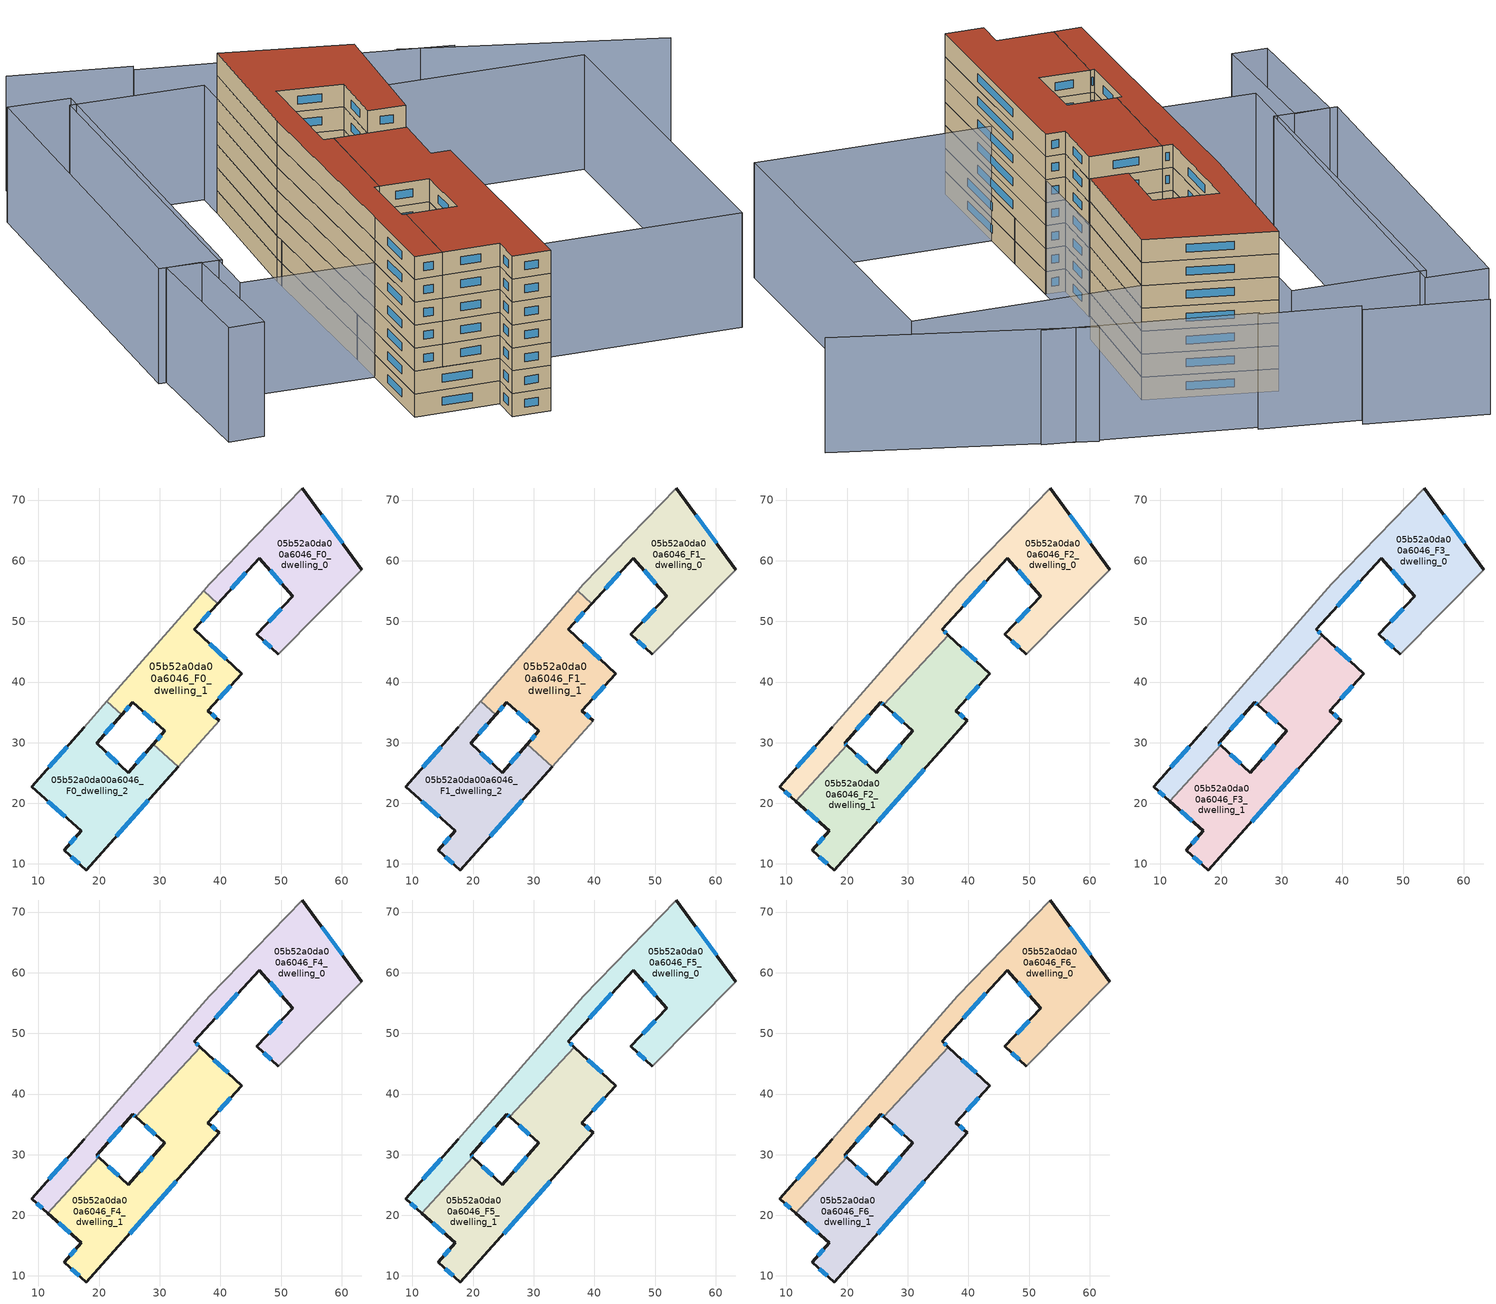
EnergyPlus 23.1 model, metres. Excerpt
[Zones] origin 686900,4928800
05b52a0da00a6046_F0_dwelling_0
 floor ground (EU_floor_Construction): 53.53,71.99 63.33,58.49 49.55,44.54 46.02,47.89 51.97,54.14 46.38,60.44 39.53,52.91 37.24,55.01 38.19,56.09 z0
 wall outside (EU_wall_Construction): 39.53,52.91 46.38,60.44 51.97,54.14 46.02,47.89 49.55,44.54 / 63.33,58.49 53.53,71.99 z0:3
 wall adiabatic (EU_wall_Construction): 53.53,71.99 38.19,56.09 37.24,55.01 / 49.55,44.54 63.33,58.49 z0:3
 wall to 05b52a0da00a6046_F0_dwelling_1 (EU_wall_Construction): 37.24,55.01 39.53,52.91 z0:3
 window (EU_Window_Construction): 41.76,55.36 44.15,57.99 / 60.14,62.88 56.71,67.6 / 47.17,46.8 48.4,45.63 / 50.03,52.11 47.95,49.93 / 48.2,58.4 50.15,56.19 z0.98:2.02
05b52a0da00a6046_F0_dwelling_1
 floor ground (EU_floor_Construction): 39.53,52.91 35.67,48.66 43.57,41.4 37.94,35.28 39.81,33.58 33.06,26.01 28.96,29.77 30.85,31.92 25.58,36.68 23.71,34.58 21.3,36.8 37.24,55.01 z0
 wall outside (EU_wall_Construction): 39.81,33.58 37.94,35.28 43.57,41.4 35.67,48.66 39.53,52.91 / 23.71,34.58 25.58,36.68 30.85,31.92 28.96,29.77 z0:3
 wall adiabatic (EU_wall_Construction): 33.06,26.01 39.81,33.58 / 37.24,55.01 21.3,36.8 z0:3
 wall to 05b52a0da00a6046_F0_dwelling_2 (EU_wall_Construction): 28.96,29.77 33.06,26.01 / 21.3,36.8 23.71,34.58 z0:3
 window (EU_Window_Construction): 39.2,34.14 38.55,34.73 / 30.23,31.22 29.57,30.47 / 27.29,35.14 29.13,33.47 / 24.32,35.27 24.97,36 / 36.92,50.05 38.27,51.53 / 41,43.77 38.24,46.3 / 39.77,37.27 41.74,39.41 z0.98:2.02
05b52a0da00a6046_F0_dwelling_2
 floor ground (EU_floor_Construction): 28.96,29.77 33.06,26.01 17.92,9 14.24,12.29 17.05,15.45 8.89,22.71 17.56,32.54 21.3,36.8 23.71,34.58 19.58,29.92 24.83,25.05 z0
 wall outside (EU_wall_Construction): 17.56,32.54 8.89,22.71 17.05,15.45 14.24,12.29 17.92,9 33.06,26.01 / 28.96,29.77 24.83,25.05 19.58,29.92 23.71,34.58 z0:3
 wall adiabatic (EU_wall_Construction): 21.3,36.8 17.56,32.54 z0:3
 window (EU_Window_Construction): 11.54,20.35 14.39,17.81 / 14.74,29.34 11.71,25.91 / 20.92,31.44 22.37,33.07 / 23.12,26.64 21.29,28.34 / 27.62,28.24 26.17,26.59 / 22.84,14.53 28.14,20.48 / 15.43,11.22 16.72,10.07 / 16.13,14.42 15.15,13.31 z0.98:2.02
05b52a0da00a6046_F1_dwelling_0
 floor to 05b52a0da00a6046_F0_dwelling_0 (EU_floor_Construction): 53.53,71.99 63.33,58.49 49.55,44.54 46.02,47.89 51.97,54.14 46.38,60.44 39.53,52.91 37.24,55.01 38.19,56.09 z3
 wall outside (EU_wall_Construction): 39.53,52.91 46.38,60.44 51.97,54.14 46.02,47.89 49.55,44.54 / 63.33,58.49 53.53,71.99 z3:6
 wall adiabatic (EU_wall_Construction): 53.53,71.99 38.19,56.09 37.24,55.01 / 49.55,44.54 63.33,58.49 z3:6
 wall to 05b52a0da00a6046_F1_dwelling_1 (EU_wall_Construction): 37.24,55.01 39.53,52.91 z3:6
 window (EU_Window_Construction): 41.76,55.36 44.15,57.99 / 60.14,62.88 56.71,67.6 / 47.17,46.8 48.4,45.63 / 50.03,52.11 47.95,49.93 / 48.2,58.4 50.15,56.19 z3.98:5.02
05b52a0da00a6046_F1_dwelling_1
 floor to 05b52a0da00a6046_F0_dwelling_1 (EU_floor_Construction): 39.53,52.91 35.67,48.66 43.57,41.4 37.94,35.28 39.81,33.58 33.06,26.01 28.96,29.77 30.85,31.92 25.58,36.68 23.71,34.58 21.3,36.8 37.24,55.01 z3
 wall outside (EU_wall_Construction): 39.81,33.58 37.94,35.28 43.57,41.4 35.67,48.66 39.53,52.91 / 23.71,34.58 25.58,36.68 30.85,31.92 28.96,29.77 z3:6
 wall adiabatic (EU_wall_Construction): 33.06,26.01 39.81,33.58 / 37.24,55.01 21.3,36.8 z3:6
 wall to 05b52a0da00a6046_F1_dwelling_2 (EU_wall_Construction): 28.96,29.77 33.06,26.01 / 21.3,36.8 23.71,34.58 z3:6
 window (EU_Window_Construction): 39.2,34.14 38.55,34.73 / 30.23,31.22 29.57,30.47 / 27.29,35.14 29.13,33.47 / 24.32,35.27 24.97,36 / 36.92,50.05 38.27,51.53 / 41,43.77 38.24,46.3 / 39.77,37.27 41.74,39.41 z3.98:5.02
05b52a0da00a6046_F1_dwelling_2
 floor to 05b52a0da00a6046_F0_dwelling_2 (EU_floor_Construction): 28.96,29.77 33.06,26.01 17.92,9 14.24,12.29 17.05,15.45 8.89,22.71 17.56,32.54 21.3,36.8 23.71,34.58 19.58,29.92 24.83,25.05 z3
 wall outside (EU_wall_Construction): 17.56,32.54 8.89,22.71 17.05,15.45 14.24,12.29 17.92,9 33.06,26.01 / 28.96,29.77 24.83,25.05 19.58,29.92 23.71,34.58 z3:6
 wall adiabatic (EU_wall_Construction): 21.3,36.8 17.56,32.54 z3:6
 window (EU_Window_Construction): 11.54,20.35 14.39,17.81 / 14.74,29.34 11.71,25.91 / 20.92,31.44 22.37,33.07 / 23.12,26.64 21.29,28.34 / 27.62,28.24 26.17,26.59 / 22.84,14.53 28.14,20.48 / 15.43,11.22 16.72,10.07 / 16.13,14.42 15.15,13.31 z3.98:5.02
05b52a0da00a6046_F2_dwelling_0
 floor to 05b52a0da00a6046_F1_dwelling_0 (EU_floor_Construction): 53.53,71.99 63.33,58.49 49.55,44.54 46.02,47.89 51.97,54.14 46.38,60.44 39.53,52.91 37.24,55.01 38.19,56.09 z6
 floor to 05b52a0da00a6046_F1_dwelling_1 (EU_floor_Construction): 39.53,52.91 35.67,48.66 36.66,47.75 26.08,36.23 25.58,36.68 23.71,34.58 21.3,36.8 37.24,55.01 z6
 floor to 05b52a0da00a6046_F1_dwelling_2 (EU_floor_Construction): 23.71,34.58 19.58,29.92 19.97,29.56 11.53,20.36 8.89,22.71 17.56,32.54 21.3,36.8 z6
 wall outside (EU_wall_Construction): 19.97,29.56 19.58,29.92 25.58,36.68 26.08,36.23 / 17.56,32.54 8.89,22.71 11.53,20.36 / 63.33,58.49 53.53,71.99 / 36.66,47.75 35.67,48.66 46.38,60.44 51.97,54.14 46.02,47.89 49.55,44.54 z6:9
 wall adiabatic (EU_wall_Construction): 53.53,71.99 38.19,56.09 17.56,32.54 / 49.55,44.54 63.33,58.49 z6:9
 wall to 05b52a0da00a6046_F2_dwelling_1 (EU_wall_Construction): 11.53,20.36 19.97,29.56 / 26.08,36.23 36.66,47.75 z6:9
 window (EU_Window_Construction): 25.74,36.54 25.92,36.38 / 21.53,32.12 23.63,34.49 / 19.84,29.68 19.7,29.81 / 9.75,21.95 10.67,21.13 / 14.74,29.34 11.71,25.91 / 60.14,62.88 56.71,67.6 / 47.17,46.8 48.4,45.63 / 50.03,52.11 47.95,49.93 / 48.2,58.4 50.15,56.19 / 39.15,52.49 42.9,56.61 / 36.34,48.05 35.99,48.37 z6.98:8.02
05b52a0da00a6046_F2_dwelling_1
 floor to 05b52a0da00a6046_F1_dwelling_1 (EU_floor_Construction): 43.57,41.4 37.94,35.28 39.81,33.58 33.06,26.01 28.96,29.77 30.85,31.92 26.08,36.23 36.66,47.75 z6
 floor to 05b52a0da00a6046_F1_dwelling_2 (EU_floor_Construction): 33.06,26.01 17.92,9 14.24,12.29 17.05,15.45 11.53,20.36 19.97,29.56 24.83,25.05 28.96,29.77 z6
 wall outside (EU_wall_Construction): 11.53,20.36 17.05,15.45 14.24,12.29 17.92,9 39.81,33.58 37.94,35.28 43.57,41.4 36.66,47.75 / 26.08,36.23 30.85,31.92 24.83,25.05 19.97,29.56 z6:9
 window (EU_Window_Construction): 25.04,17 32.69,25.59 / 15.43,11.22 16.72,10.07 / 16.13,14.42 15.15,13.31 / 13.32,18.76 15.25,17.04 / 23.25,26.52 21.55,28.1 / 28.89,29.69 26.79,27.29 / 27.63,34.83 29.3,33.32 / 41.32,43.47 38.91,45.69 / 39.77,37.27 41.74,39.41 / 39.2,34.14 38.55,34.73 z6.98:8.02
05b52a0da00a6046_F3_dwelling_0
 floor to 05b52a0da00a6046_F2_dwelling_0 (EU_floor_Construction): 53.53,71.99 63.33,58.49 49.55,44.54 46.02,47.89 51.97,54.14 46.38,60.44 35.67,48.66 36.66,47.75 26.08,36.23 25.58,36.68 19.58,29.92 19.97,29.56 11.53,20.36 8.89,22.71 17.56,32.54 38.19,56.09 z9
 wall outside (EU_wall_Construction): 19.97,29.56 19.58,29.92 25.58,36.68 26.08,36.23 / 17.56,32.54 8.89,22.71 11.53,20.36 / 63.33,58.49 53.53,71.99 / 36.66,47.75 35.67,48.66 46.38,60.44 51.97,54.14 46.02,47.89 49.55,44.54 z9:12
 wall adiabatic (EU_wall_Construction): 53.53,71.99 38.19,56.09 17.56,32.54 / 49.55,44.54 63.33,58.49 z9:12
 wall to 05b52a0da00a6046_F3_dwelling_1 (EU_wall_Construction): 11.53,20.36 19.97,29.56 / 26.08,36.23 36.66,47.75 z9:12
 window (EU_Window_Construction): 25.74,36.54 25.92,36.38 / 21.53,32.12 23.63,34.49 / 19.84,29.68 19.7,29.81 / 9.75,21.95 10.67,21.13 / 14.74,29.34 11.71,25.91 / 60.14,62.88 56.71,67.6 / 47.17,46.8 48.4,45.63 / 50.03,52.11 47.95,49.93 / 48.2,58.4 50.15,56.19 / 39.15,52.49 42.9,56.61 / 36.34,48.05 35.99,48.37 z9.98:11.02
05b52a0da00a6046_F3_dwelling_1
 floor to 05b52a0da00a6046_F2_dwelling_1 (EU_floor_Construction): 43.57,41.4 37.94,35.28 39.81,33.58 17.92,9 14.24,12.29 17.05,15.45 11.53,20.36 19.97,29.56 24.83,25.05 30.85,31.92 26.08,36.23 36.66,47.75 z9
 wall outside (EU_wall_Construction): 11.53,20.36 17.05,15.45 14.24,12.29 17.92,9 39.81,33.58 37.94,35.28 43.57,41.4 36.66,47.75 / 26.08,36.23 30.85,31.92 24.83,25.05 19.97,29.56 z9:12
 window (EU_Window_Construction): 25.04,17 32.69,25.59 / 15.43,11.22 16.72,10.07 / 16.13,14.42 15.15,13.31 / 13.32,18.76 15.25,17.04 / 23.25,26.52 21.55,28.1 / 28.89,29.69 26.79,27.29 / 27.63,34.83 29.3,33.32 / 41.32,43.47 38.91,45.69 / 39.77,37.27 41.74,39.41 / 39.2,34.14 38.55,34.73 z9.98:11.02
05b52a0da00a6046_F4_dwelling_0
 floor to 05b52a0da00a6046_F3_dwelling_0 (EU_floor_Construction): 53.53,71.99 63.33,58.49 49.55,44.54 46.02,47.89 51.97,54.14 46.38,60.44 35.67,48.66 36.66,47.75 26.08,36.23 25.58,36.68 19.58,29.92 19.97,29.56 11.53,20.36 8.89,22.71 17.56,32.54 38.19,56.09 z12
 wall outside (EU_wall_Construction): 19.97,29.56 19.58,29.92 25.58,36.68 26.08,36.23 / 17.56,32.54 8.89,22.71 11.53,20.36 / 63.33,58.49 53.53,71.99 / 36.66,47.75 35.67,48.66 46.38,60.44 51.97,54.14 46.02,47.89 49.55,44.54 z12:15
 wall adiabatic (EU_wall_Construction): 53.53,71.99 38.19,56.09 17.56,32.54 / 49.55,44.54 63.33,58.49 z12:15
 wall to 05b52a0da00a6046_F4_dwelling_1 (EU_wall_Construction): 11.53,20.36 19.97,29.56 / 26.08,36.23 36.66,47.75 z12:15
 window (EU_Window_Construction): 25.74,36.54 25.92,36.38 / 21.53,32.12 23.63,34.49 / 19.84,29.68 19.7,29.81 / 9.75,21.95 10.67,21.13 / 14.74,29.34 11.71,25.91 / 60.14,62.88 56.71,67.6 / 47.17,46.8 48.4,45.63 / 50.03,52.11 47.95,49.93 / 48.2,58.4 50.15,56.19 / 39.15,52.49 42.9,56.61 / 36.34,48.05 35.99,48.37 z12.98:14.02
05b52a0da00a6046_F4_dwelling_1
 floor to 05b52a0da00a6046_F3_dwelling_1 (EU_floor_Construction): 43.57,41.4 37.94,35.28 39.81,33.58 17.92,9 14.24,12.29 17.05,15.45 11.53,20.36 19.97,29.56 24.83,25.05 30.85,31.92 26.08,36.23 36.66,47.75 z12
 wall outside (EU_wall_Construction): 11.53,20.36 17.05,15.45 14.24,12.29 17.92,9 39.81,33.58 37.94,35.28 43.57,41.4 36.66,47.75 / 26.08,36.23 30.85,31.92 24.83,25.05 19.97,29.56 z12:15
 window (EU_Window_Construction): 25.04,17 32.69,25.59 / 15.43,11.22 16.72,10.07 / 16.13,14.42 15.15,13.31 / 13.32,18.76 15.25,17.04 / 23.25,26.52 21.55,28.1 / 28.89,29.69 26.79,27.29 / 27.63,34.83 29.3,33.32 / 41.32,43.47 38.91,45.69 / 39.77,37.27 41.74,39.41 / 39.2,34.14 38.55,34.73 z12.98:14.02
05b52a0da00a6046_F5_dwelling_0
 floor to 05b52a0da00a6046_F4_dwelling_0 (EU_floor_Construction): 53.53,71.99 63.33,58.49 49.55,44.54 46.02,47.89 51.97,54.14 46.38,60.44 35.67,48.66 36.66,47.75 26.08,36.23 25.58,36.68 19.58,29.92 19.97,29.56 11.53,20.36 8.89,22.71 17.56,32.54 38.19,56.09 z15
 wall outside (EU_wall_Construction): 19.97,29.56 19.58,29.92 25.58,36.68 26.08,36.23 / 17.56,32.54 8.89,22.71 11.53,20.36 / 63.33,58.49 53.53,71.99 / 36.66,47.75 35.67,48.66 46.38,60.44 51.97,54.14 46.02,47.89 49.55,44.54 z15:18
 wall adiabatic (EU_wall_Construction): 53.53,71.99 38.19,56.09 17.56,32.54 / 49.55,44.54 63.33,58.49 z15:18
 wall to 05b52a0da00a6046_F5_dwelling_1 (EU_wall_Construction): 11.53,20.36 19.97,29.56 / 26.08,36.23 36.66,47.75 z15:18
 window (EU_Window_Construction): 25.74,36.54 25.92,36.38 / 21.53,32.12 23.63,34.49 / 19.84,29.68 19.7,29.81 / 9.75,21.95 10.67,21.13 / 14.74,29.34 11.71,25.91 / 60.14,62.88 56.71,67.6 / 47.17,46.8 48.4,45.63 / 50.03,52.11 47.95,49.93 / 48.2,58.4 50.15,56.19 / 39.15,52.49 42.9,56.61 / 36.34,48.05 35.99,48.37 z15.98:17.02
05b52a0da00a6046_F5_dwelling_1
 floor to 05b52a0da00a6046_F4_dwelling_1 (EU_floor_Construction): 43.57,41.4 37.94,35.28 39.81,33.58 17.92,9 14.24,12.29 17.05,15.45 11.53,20.36 19.97,29.56 24.83,25.05 30.85,31.92 26.08,36.23 36.66,47.75 z15
 wall outside (EU_wall_Construction): 11.53,20.36 17.05,15.45 14.24,12.29 17.92,9 39.81,33.58 37.94,35.28 43.57,41.4 36.66,47.75 / 26.08,36.23 30.85,31.92 24.83,25.05 19.97,29.56 z15:18
 window (EU_Window_Construction): 25.04,17 32.69,25.59 / 15.43,11.22 16.72,10.07 / 16.13,14.42 15.15,13.31 / 13.32,18.76 15.25,17.04 / 23.25,26.52 21.55,28.1 / 28.89,29.69 26.79,27.29 / 27.63,34.83 29.3,33.32 / 41.32,43.47 38.91,45.69 / 39.77,37.27 41.74,39.41 / 39.2,34.14 38.55,34.73 z15.98:17.02
05b52a0da00a6046_F6_dwelling_0
 floor to 05b52a0da00a6046_F5_dwelling_0 (EU_floor_Construction): 53.53,71.99 63.33,58.49 49.55,44.54 46.02,47.89 51.97,54.14 46.38,60.44 35.67,48.66 36.66,47.75 26.08,36.23 25.58,36.68 19.58,29.92 19.97,29.56 11.53,20.36 8.89,22.71 17.56,32.54 38.19,56.09 z18
 wall outside (EU_wall_Construction): 19.97,29.56 19.58,29.92 25.58,36.68 26.08,36.23 / 17.56,32.54 8.89,22.71 11.53,20.36 / 63.33,58.49 53.53,71.99 / 36.66,47.75 35.67,48.66 46.38,60.44 51.97,54.14 46.02,47.89 49.55,44.54 z18:21
 wall adiabatic (EU_wall_Construction): 53.53,71.99 38.19,56.09 17.56,32.54 / 49.55,44.54 63.33,58.49 z18:21
 wall to 05b52a0da00a6046_F6_dwelling_1 (EU_wall_Construction): 11.53,20.36 19.97,29.56 / 26.08,36.23 36.66,47.75 z18:21
 window (EU_Window_Construction): 25.74,36.54 25.92,36.38 / 21.53,32.12 23.63,34.49 / 19.84,29.68 19.7,29.81 / 9.75,21.95 10.67,21.13 / 14.74,29.34 11.71,25.91 / 60.14,62.88 56.71,67.6 / 47.17,46.8 48.4,45.63 / 50.03,52.11 47.95,49.93 / 48.2,58.4 50.15,56.19 / 39.15,52.49 42.9,56.61 / 36.34,48.05 35.99,48.37 z18.98:20.02
 roof outside (EU_roof_Construction): 49.55,44.54 63.33,58.49 53.53,71.99 38.19,56.09 17.56,32.54 8.89,22.71 11.53,20.36 19.97,29.56 19.58,29.92 25.58,36.68 26.08,36.23 36.66,47.75 35.67,48.66 46.38,60.44 51.97,54.14 46.02,47.89 z21
05b52a0da00a6046_F6_dwelling_1
 floor to 05b52a0da00a6046_F5_dwelling_1 (EU_floor_Construction): 43.57,41.4 37.94,35.28 39.81,33.58 17.92,9 14.24,12.29 17.05,15.45 11.53,20.36 19.97,29.56 24.83,25.05 30.85,31.92 26.08,36.23 36.66,47.75 z18
 wall outside (EU_wall_Construction): 11.53,20.36 17.05,15.45 14.24,12.29 17.92,9 39.81,33.58 37.94,35.28 43.57,41.4 36.66,47.75 / 26.08,36.23 30.85,31.92 24.83,25.05 19.97,29.56 z18:21
 window (EU_Window_Construction): 25.04,17 32.69,25.59 / 15.43,11.22 16.72,10.07 / 16.13,14.42 15.15,13.31 / 13.32,18.76 15.25,17.04 / 23.25,26.52 21.55,28.1 / 28.89,29.69 26.79,27.29 / 27.63,34.83 29.3,33.32 / 41.32,43.47 38.91,45.69 / 39.77,37.27 41.74,39.41 / 39.2,34.14 38.55,34.73 z18.98:20.02
 roof outside (EU_roof_Construction): 24.83,25.05 19.97,29.56 11.53,20.36 17.05,15.45 14.24,12.29 17.92,9 39.81,33.58 37.94,35.28 43.57,41.4 36.66,47.75 26.08,36.23 30.85,31.92 z21
shading: 94.79,31.72 76.81,59.54 / 80.97,53.86 64.34,74.82 / 64.88,74.93 56.93,84.87 / 57.89,85.52 48.21,97.77 / 28.08,20.42 62.56,59.17 / 62.56,59.17 85.54,38.73 / 85.54,38.73 51.06,-0.03 / 51.06,-0.03 28.08,20.42 / -4.59,36.23 -8.06,39.21 / -8.06,39.21 4.78,54.18 / 4.78,54.18 8.26,51.2 / 8.26,51.2 -4.59,36.23 / 56.52,75.28 17.56,32.54 / 17.56,32.54 4.78,44.19 / 4.78,44.19 43.74,86.93 / 43.74,86.93 56.52,75.28 / 4.07,54.84 39.79,93.35 / 39.79,93.35 45.76,87.81 / 45.76,87.81 10.04,49.3 / 10.04,49.3 4.07,54.84 z0:15
[Building]
EU S2 Campaign: North Axis=0; Terrain=City; Solar Distribution=FullExterior
[Site:Location]
Bologna: Latitude=44.5; Longitude=11.25; Time Zone=1; Elevation=37
[SizingPeriod:WeatherFileDays]
AnnualSizingPeriod: Begin Month=1; Begin Day of Month=1; End Month=12; End Day of Month=31; Day of Week for Start Day=Monday; Use Weather File Daylight Saving Period=No; Use Weather File Rain and Snow Indicators=No
[MATERIAL]
EU_InternalMass_Material: Roughness=MediumRough; Thickness=0.1; Conductivity=1; Density=1800; Specific Heat=900; Thermal Absorptance=0.9; Solar Absorptance=0.7; Visible Absorptance=0.7
[MATERIAL:NOMASS] Roughness=MediumRough; Thermal Absorptance=0.9; Solar Absorptance=0.7; Visible Absorptance=0.7
Name | Thermal Resistance
EU_wall_NoMass | 0.905828
EU_roof_NoMass | 0.37593
EU_floor_NoMass | 0.67114
[WINDOWMATERIAL:SIMPLEGLAZINGSYSTEM]
EU_Window_SimpleGlazing: UFactor=4.52486; Solar Heat Gain Coefficient=0.85; Visible Transmittance=0.85
[CONSTRUCTION]
EU_wall_Construction: EU_wall_NoMass
EU_roof_Construction: EU_roof_NoMass
EU_floor_Construction: EU_floor_NoMass
EU_InternalMass_Construction: EU_InternalMass_Material
EU_Window_Construction: EU_Window_SimpleGlazing
[ZONE] Type=1; Multiplier=1; Ceiling Height=autocalculate; Floor Area=autocalculate; Part of Total Floor Area=Yes
Name | Volume
05b52a0da00a6046_F0_dwelling_0 | 818.906
05b52a0da00a6046_F1_dwelling_0 | 818.908
05b52a0da00a6046_F2_dwelling_0 | 1292.81
05b52a0da00a6046_F3_dwelling_0; 05b52a0da00a6046_F4_dwelling_0; 05b52a0da00a6046_F5_dwelling_0; 05b52a0da00a6046_F6_dwelling_0 | 1292.82
05b52a0da00a6046_F0_dwelling_1 | 818.916
05b52a0da00a6046_F1_dwelling_1 | 818.915
05b52a0da00a6046_F2_dwelling_1 | 1163.86
05b52a0da00a6046_F3_dwelling_1; 05b52a0da00a6046_F4_dwelling_1; 05b52a0da00a6046_F5_dwelling_1; 05b52a0da00a6046_F6_dwelling_1 | 1163.89
05b52a0da00a6046_F0_dwelling_2 | 818.883
05b52a0da00a6046_F1_dwelling_2 | 818.881
[INTERNALMASS] Construction=EU_InternalMass_Construction
Name | Zone or ZoneList | Surface Area
05b52a0da00a6046_F0_dwelling_0_EU_InternalMass | 05b52a0da00a6046_F0_dwelling_0 | 272.969
05b52a0da00a6046_F0_dwelling_1_EU_InternalMass | 05b52a0da00a6046_F0_dwelling_1 | 272.972
05b52a0da00a6046_F0_dwelling_2_EU_InternalMass | 05b52a0da00a6046_F0_dwelling_2 | 272.961
05b52a0da00a6046_F1_dwelling_0_EU_InternalMass | 05b52a0da00a6046_F1_dwelling_0 | 272.969
05b52a0da00a6046_F1_dwelling_1_EU_InternalMass | 05b52a0da00a6046_F1_dwelling_1 | 272.972
05b52a0da00a6046_F1_dwelling_2_EU_InternalMass | 05b52a0da00a6046_F1_dwelling_2 | 272.961
05b52a0da00a6046_F2_dwelling_0_EU_InternalMass | 05b52a0da00a6046_F2_dwelling_0 | 430.938
05b52a0da00a6046_F2_dwelling_1_EU_InternalMass | 05b52a0da00a6046_F2_dwelling_1 | 387.965
05b52a0da00a6046_F3_dwelling_0_EU_InternalMass | 05b52a0da00a6046_F3_dwelling_0 | 430.938
05b52a0da00a6046_F3_dwelling_1_EU_InternalMass | 05b52a0da00a6046_F3_dwelling_1 | 387.965
05b52a0da00a6046_F4_dwelling_0_EU_InternalMass | 05b52a0da00a6046_F4_dwelling_0 | 430.938
05b52a0da00a6046_F4_dwelling_1_EU_InternalMass | 05b52a0da00a6046_F4_dwelling_1 | 387.965
05b52a0da00a6046_F5_dwelling_0_EU_InternalMass | 05b52a0da00a6046_F5_dwelling_0 | 430.938
05b52a0da00a6046_F5_dwelling_1_EU_InternalMass | 05b52a0da00a6046_F5_dwelling_1 | 387.965
05b52a0da00a6046_F6_dwelling_0_EU_InternalMass | 05b52a0da00a6046_F6_dwelling_0 | 430.938
05b52a0da00a6046_F6_dwelling_1_EU_InternalMass | 05b52a0da00a6046_F6_dwelling_1 | 387.965
[OTHEREQUIPMENT] Fuel Type=Electricity; Design Level Calculation Method=Watts/Area; Power per Zone Floor Area=1; Fraction Latent=0; Fraction Radiant=0; Fraction Lost=0; Carbon Dioxide Generation Rate=0; EndUse Subcategory=EU_Step8_InternalGains
Name | Zone or ZoneList or Space or SpaceList | Schedule
EU_Step8_InternalGain_05b52a0da00a6046_F0_dwelling_0_f000 | 05b52a0da00a6046_F0_dwelling_0 | EU_Step8_GainSchedule_05b52a0da00a6046_F0_dwelling_0_f000
EU_Step8_InternalGain_05b52a0da00a6046_F0_dwelling_1_f000 | 05b52a0da00a6046_F0_dwelling_1 | EU_Step8_GainSchedule_05b52a0da00a6046_F0_dwelling_1_f000
EU_Step8_InternalGain_05b52a0da00a6046_F0_dwelling_2_f000 | 05b52a0da00a6046_F0_dwelling_2 | EU_Step8_GainSchedule_05b52a0da00a6046_F0_dwelling_2_f000
EU_Step8_InternalGain_05b52a0da00a6046_F1_dwelling_0_f000 | 05b52a0da00a6046_F1_dwelling_0 | EU_Step8_GainSchedule_05b52a0da00a6046_F1_dwelling_0_f000
EU_Step8_InternalGain_05b52a0da00a6046_F1_dwelling_1_f000 | 05b52a0da00a6046_F1_dwelling_1 | EU_Step8_GainSchedule_05b52a0da00a6046_F1_dwelling_1_f000
EU_Step8_InternalGain_05b52a0da00a6046_F1_dwelling_2_f000 | 05b52a0da00a6046_F1_dwelling_2 | EU_Step8_GainSchedule_05b52a0da00a6046_F1_dwelling_2_f000
EU_Step8_InternalGain_05b52a0da00a6046_F2_dwelling_0_f000 | 05b52a0da00a6046_F2_dwelling_0 | EU_Step8_GainSchedule_05b52a0da00a6046_F2_dwelling_0_f000
EU_Step8_InternalGain_05b52a0da00a6046_F2_dwelling_1_f000 | 05b52a0da00a6046_F2_dwelling_1 | EU_Step8_GainSchedule_05b52a0da00a6046_F2_dwelling_1_f000
EU_Step8_InternalGain_05b52a0da00a6046_F3_dwelling_0_f000 | 05b52a0da00a6046_F3_dwelling_0 | EU_Step8_GainSchedule_05b52a0da00a6046_F3_dwelling_0_f000
EU_Step8_InternalGain_05b52a0da00a6046_F3_dwelling_1_f000 | 05b52a0da00a6046_F3_dwelling_1 | EU_Step8_GainSchedule_05b52a0da00a6046_F3_dwelling_1_f000
EU_Step8_InternalGain_05b52a0da00a6046_F4_dwelling_0_f000 | 05b52a0da00a6046_F4_dwelling_0 | EU_Step8_GainSchedule_05b52a0da00a6046_F4_dwelling_0_f000
EU_Step8_InternalGain_05b52a0da00a6046_F4_dwelling_1_f000 | 05b52a0da00a6046_F4_dwelling_1 | EU_Step8_GainSchedule_05b52a0da00a6046_F4_dwelling_1_f000
EU_Step8_InternalGain_05b52a0da00a6046_F5_dwelling_0_f000 | 05b52a0da00a6046_F5_dwelling_0 | EU_Step8_GainSchedule_05b52a0da00a6046_F5_dwelling_0_f000
EU_Step8_InternalGain_05b52a0da00a6046_F5_dwelling_1_f000 | 05b52a0da00a6046_F5_dwelling_1 | EU_Step8_GainSchedule_05b52a0da00a6046_F5_dwelling_1_f000
EU_Step8_InternalGain_05b52a0da00a6046_F6_dwelling_0_f000 | 05b52a0da00a6046_F6_dwelling_0 | EU_Step8_GainSchedule_05b52a0da00a6046_F6_dwelling_0_f000
EU_Step8_InternalGain_05b52a0da00a6046_F6_dwelling_1_f000 | 05b52a0da00a6046_F6_dwelling_1 | EU_Step8_GainSchedule_05b52a0da00a6046_F6_dwelling_1_f000
[ZONEVENTILATION:DESIGNFLOWRATE] Schedule=EU_AlwaysOn; Design Flow Rate Calculation Method=AirChanges/Hour; Air Changes per Hour=0.73129; Ventilation Type=Natural; Fan Pressure Rise=0; Fan Total Efficiency=1; Constant Term Coefficient=1; Temperature Term Coefficient=0; Velocity Term Coefficient=0; Velocity Squared Term Coefficient=0; Minimum Indoor Temperature=-100; Maximum Indoor Temperature=100; Delta Temperature=-100; Minimum Outdoor Temperature=-100; Maximum Outdoor Temperature=100; Maximum Wind Speed=40
Name | Zone or ZoneList or Space or SpaceList
EU_ConstantAir_05b52a0da00a6046_F0_dwelling_0 | 05b52a0da00a6046_F0_dwelling_0
EU_ConstantAir_05b52a0da00a6046_F0_dwelling_1 | 05b52a0da00a6046_F0_dwelling_1
EU_ConstantAir_05b52a0da00a6046_F0_dwelling_2 | 05b52a0da00a6046_F0_dwelling_2
EU_ConstantAir_05b52a0da00a6046_F1_dwelling_0 | 05b52a0da00a6046_F1_dwelling_0
EU_ConstantAir_05b52a0da00a6046_F1_dwelling_1 | 05b52a0da00a6046_F1_dwelling_1
EU_ConstantAir_05b52a0da00a6046_F1_dwelling_2 | 05b52a0da00a6046_F1_dwelling_2
EU_ConstantAir_05b52a0da00a6046_F2_dwelling_0 | 05b52a0da00a6046_F2_dwelling_0
EU_ConstantAir_05b52a0da00a6046_F2_dwelling_1 | 05b52a0da00a6046_F2_dwelling_1
EU_ConstantAir_05b52a0da00a6046_F3_dwelling_0 | 05b52a0da00a6046_F3_dwelling_0
EU_ConstantAir_05b52a0da00a6046_F3_dwelling_1 | 05b52a0da00a6046_F3_dwelling_1
EU_ConstantAir_05b52a0da00a6046_F4_dwelling_0 | 05b52a0da00a6046_F4_dwelling_0
EU_ConstantAir_05b52a0da00a6046_F4_dwelling_1 | 05b52a0da00a6046_F4_dwelling_1
EU_ConstantAir_05b52a0da00a6046_F5_dwelling_0 | 05b52a0da00a6046_F5_dwelling_0
EU_ConstantAir_05b52a0da00a6046_F5_dwelling_1 | 05b52a0da00a6046_F5_dwelling_1
EU_ConstantAir_05b52a0da00a6046_F6_dwelling_0 | 05b52a0da00a6046_F6_dwelling_0
EU_ConstantAir_05b52a0da00a6046_F6_dwelling_1 | 05b52a0da00a6046_F6_dwelling_1
[HVACTEMPLATE:THERMOSTAT] Constant Heating Setpoint=20; Constant Cooling Setpoint=50
EU_HeatOnly_05b52a0da00a6046_F0_dwelling_0; EU_HeatOnly_05b52a0da00a6046_F0_dwelling_1; EU_HeatOnly_05b52a0da00a6046_F0_dwelling_2; EU_HeatOnly_05b52a0da00a6046_F1_dwelling_0; EU_HeatOnly_05b52a0da00a6046_F1_dwelling_1; EU_HeatOnly_05b52a0da00a6046_F1_dwelling_2; EU_HeatOnly_05b52a0da00a6046_F2_dwelling_0; EU_HeatOnly_05b52a0da00a6046_F2_dwelling_1; EU_HeatOnly_05b52a0da00a6046_F3_dwelling_0; EU_HeatOnly_05b52a0da00a6046_F3_dwelling_1; EU_HeatOnly_05b52a0da00a6046_F4_dwelling_0; EU_HeatOnly_05b52a0da00a6046_F4_dwelling_1; EU_HeatOnly_05b52a0da00a6046_F5_dwelling_0; EU_HeatOnly_05b52a0da00a6046_F5_dwelling_1; EU_HeatOnly_05b52a0da00a6046_F6_dwelling_0; EU_HeatOnly_05b52a0da00a6046_F6_dwelling_1
[HVACTEMPLATE:ZONE:IDEALLOADSAIRSYSTEM] System Availability Schedule=EU_AlwaysOn; Maximum Heating Supply Air Temperature=50; Minimum Cooling Supply Air Temperature=13; Maximum Heating Supply Air Humidity Ratio=0.0156; Minimum Cooling Supply Air Humidity Ratio=0.0077; Heating Limit=NoLimit; Cooling Limit=NoLimit; Heating Availability Schedule=EU_AlwaysOn; Cooling Availability Schedule=EU_CoolingOff; Dehumidification Control Type=ConstantSensibleHeatRatio; Cooling Sensible Heat Ratio=0.7; Dehumidification Setpoint=60; Humidification Control Type=None; Humidification Setpoint=30; Outdoor Air Method=None; Outdoor Air Flow Rate per Person=0.00944; Outdoor Air Flow Rate per Zone Floor Area=0; Outdoor Air Flow Rate per Zone=0; Demand Controlled Ventilation Type=None; Outdoor Air Economizer Type=NoEconomizer; Heat Recovery Type=None; Sensible Heat Recovery Effectiveness=0.7; Latent Heat Recovery Effectiveness=0.65
Name | Template Thermostat
05b52a0da00a6046_F0_dwelling_0 | EU_HeatOnly_05b52a0da00a6046_F0_dwelling_0
05b52a0da00a6046_F0_dwelling_1 | EU_HeatOnly_05b52a0da00a6046_F0_dwelling_1
05b52a0da00a6046_F0_dwelling_2 | EU_HeatOnly_05b52a0da00a6046_F0_dwelling_2
05b52a0da00a6046_F1_dwelling_0 | EU_HeatOnly_05b52a0da00a6046_F1_dwelling_0
05b52a0da00a6046_F1_dwelling_1 | EU_HeatOnly_05b52a0da00a6046_F1_dwelling_1
05b52a0da00a6046_F1_dwelling_2 | EU_HeatOnly_05b52a0da00a6046_F1_dwelling_2
05b52a0da00a6046_F2_dwelling_0 | EU_HeatOnly_05b52a0da00a6046_F2_dwelling_0
05b52a0da00a6046_F2_dwelling_1 | EU_HeatOnly_05b52a0da00a6046_F2_dwelling_1
05b52a0da00a6046_F3_dwelling_0 | EU_HeatOnly_05b52a0da00a6046_F3_dwelling_0
05b52a0da00a6046_F3_dwelling_1 | EU_HeatOnly_05b52a0da00a6046_F3_dwelling_1
05b52a0da00a6046_F4_dwelling_0 | EU_HeatOnly_05b52a0da00a6046_F4_dwelling_0
05b52a0da00a6046_F4_dwelling_1 | EU_HeatOnly_05b52a0da00a6046_F4_dwelling_1
05b52a0da00a6046_F5_dwelling_0 | EU_HeatOnly_05b52a0da00a6046_F5_dwelling_0
05b52a0da00a6046_F5_dwelling_1 | EU_HeatOnly_05b52a0da00a6046_F5_dwelling_1
05b52a0da00a6046_F6_dwelling_0 | EU_HeatOnly_05b52a0da00a6046_F6_dwelling_0
05b52a0da00a6046_F6_dwelling_1 | EU_HeatOnly_05b52a0da00a6046_F6_dwelling_1
[SIZING:ZONE] Zone Cooling Design Supply Air Temperature Input Method=SupplyAirTemperature; Zone Cooling Design Supply Air Temperature=13; Zone Heating Design Supply Air Temperature Input Method=SupplyAirTemperature; Zone Heating Design Supply Air Temperature=50; Zone Cooling Design Supply Air Humidity Ratio=0.008; Zone Heating Design Supply Air Humidity Ratio=0.008; Cooling Design Air Flow Method=DesignDay; Cooling Design Air Flow Rate=0; Cooling Minimum Air Flow per Zone Floor Area=0.000762; Cooling Minimum Air Flow=0; Cooling Minimum Air Flow Fraction=0.2; Heating Design Air Flow Method=DesignDay; Heating Design Air Flow Rate=0; Heating Maximum Air Flow per Zone Floor Area=0.002032; Heating Maximum Air Flow=0.141576; Heating Maximum Air Flow Fraction=0.3; Account for Dedicated Outdoor Air System=No; Dedicated Outdoor Air System Control Strategy=NeutralSupplyAir; Dedicated Outdoor Air Low Setpoint Temperature for Design=autosize; Dedicated Outdoor Air High Setpoint Temperature for Design=autosize; Zone Load Sizing Method=Sensible Load Only No Latent Load; Zone Latent Cooling Design Supply Air Humidity Ratio Input Method=HumidityRatioDifference; Zone Cooling Design Supply Air Humidity Ratio Difference=0.005; Zone Latent Heating Design Supply Air Humidity Ratio Input Method=HumidityRatioDifference; Zone Humidification Design Supply Air Humidity Ratio Difference=0.005
05b52a0da00a6046_F0_dwelling_0; 05b52a0da00a6046_F0_dwelling_1; 05b52a0da00a6046_F0_dwelling_2; 05b52a0da00a6046_F1_dwelling_0; 05b52a0da00a6046_F1_dwelling_1; 05b52a0da00a6046_F1_dwelling_2; 05b52a0da00a6046_F2_dwelling_0; 05b52a0da00a6046_F2_dwelling_1; 05b52a0da00a6046_F3_dwelling_0; 05b52a0da00a6046_F3_dwelling_1; 05b52a0da00a6046_F4_dwelling_0; 05b52a0da00a6046_F4_dwelling_1; 05b52a0da00a6046_F5_dwelling_0; 05b52a0da00a6046_F5_dwelling_1; 05b52a0da00a6046_F6_dwelling_0; 05b52a0da00a6046_F6_dwelling_1
[SCHEDULE:CONSTANT]
Name | Hourly Value
EU_AlwaysOn | 1
EU_CoolingOff | 0
[SCHEDULE:FILE] Column Number=1; Rows to Skip at Top=0; Number of Hours of Data=8760; Column Separator=Comma; Interpolate to Timestep=No; Minutes per Item=60; Adjust Schedule for Daylight Savings=Yes
Name | File
EU_Step8_GainSchedule_05b52a0da00a6046_F0_dwelling_0_f000 | ../../schedules/05b52a0da00a6046/05b52a0da00a6046_F0_dwelling_0_f000_gain.csv
EU_Step8_GainSchedule_05b52a0da00a6046_F0_dwelling_1_f000 | ../../schedules/05b52a0da00a6046/05b52a0da00a6046_F0_dwelling_1_f000_gain.csv
EU_Step8_GainSchedule_05b52a0da00a6046_F0_dwelling_2_f000 | ../../schedules/05b52a0da00a6046/05b52a0da00a6046_F0_dwelling_2_f000_gain.csv
EU_Step8_GainSchedule_05b52a0da00a6046_F1_dwelling_0_f000 | ../../schedules/05b52a0da00a6046/05b52a0da00a6046_F1_dwelling_0_f000_gain.csv
EU_Step8_GainSchedule_05b52a0da00a6046_F1_dwelling_1_f000 | ../../schedules/05b52a0da00a6046/05b52a0da00a6046_F1_dwelling_1_f000_gain.csv
EU_Step8_GainSchedule_05b52a0da00a6046_F1_dwelling_2_f000 | ../../schedules/05b52a0da00a6046/05b52a0da00a6046_F1_dwelling_2_f000_gain.csv
EU_Step8_GainSchedule_05b52a0da00a6046_F2_dwelling_0_f000 | ../../schedules/05b52a0da00a6046/05b52a0da00a6046_F2_dwelling_0_f000_gain.csv
EU_Step8_GainSchedule_05b52a0da00a6046_F2_dwelling_1_f000 | ../../schedules/05b52a0da00a6046/05b52a0da00a6046_F2_dwelling_1_f000_gain.csv
EU_Step8_GainSchedule_05b52a0da00a6046_F3_dwelling_0_f000 | ../../schedules/05b52a0da00a6046/05b52a0da00a6046_F3_dwelling_0_f000_gain.csv
EU_Step8_GainSchedule_05b52a0da00a6046_F3_dwelling_1_f000 | ../../schedules/05b52a0da00a6046/05b52a0da00a6046_F3_dwelling_1_f000_gain.csv
EU_Step8_GainSchedule_05b52a0da00a6046_F4_dwelling_0_f000 | ../../schedules/05b52a0da00a6046/05b52a0da00a6046_F4_dwelling_0_f000_gain.csv
EU_Step8_GainSchedule_05b52a0da00a6046_F4_dwelling_1_f000 | ../../schedules/05b52a0da00a6046/05b52a0da00a6046_F4_dwelling_1_f000_gain.csv
EU_Step8_GainSchedule_05b52a0da00a6046_F5_dwelling_0_f000 | ../../schedules/05b52a0da00a6046/05b52a0da00a6046_F5_dwelling_0_f000_gain.csv
EU_Step8_GainSchedule_05b52a0da00a6046_F5_dwelling_1_f000 | ../../schedules/05b52a0da00a6046/05b52a0da00a6046_F5_dwelling_1_f000_gain.csv
EU_Step8_GainSchedule_05b52a0da00a6046_F6_dwelling_0_f000 | ../../schedules/05b52a0da00a6046/05b52a0da00a6046_F6_dwelling_0_f000_gain.csv
EU_Step8_GainSchedule_05b52a0da00a6046_F6_dwelling_1_f000 | ../../schedules/05b52a0da00a6046/05b52a0da00a6046_F6_dwelling_1_f000_gain.csv
